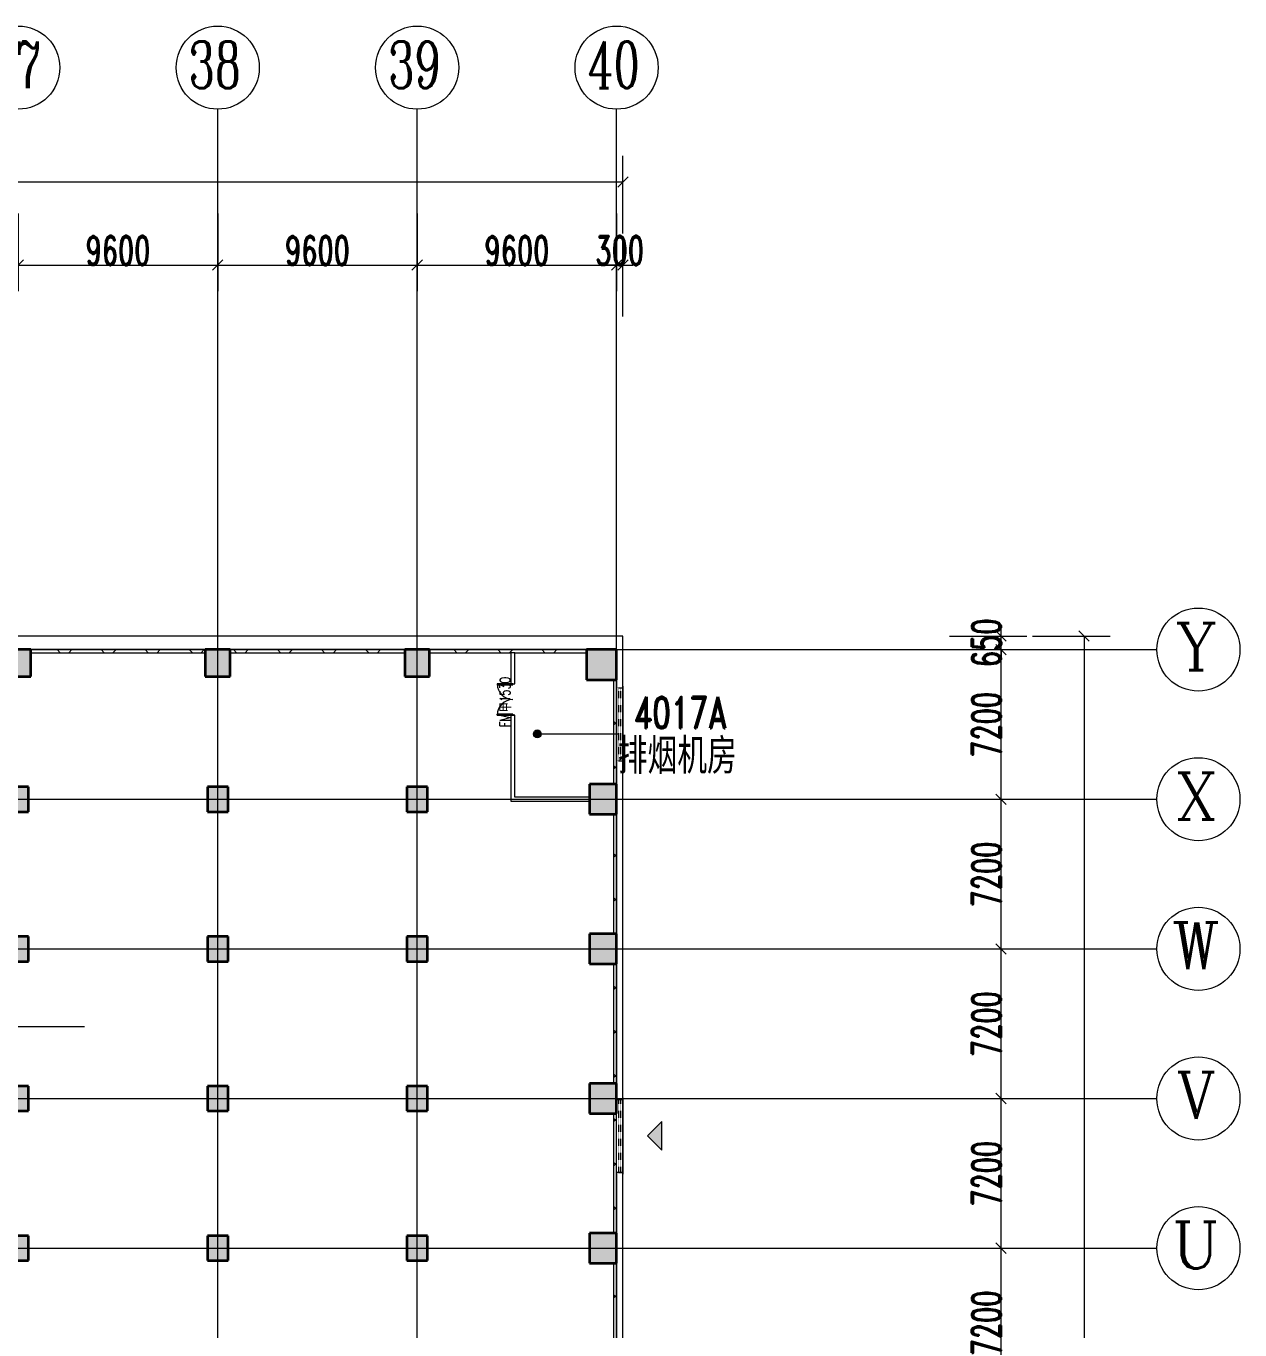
# Model space of a CAD drawing. Header units: millimetres. Extents: x -30000 to 430621, y -31706 to 192400.
# Drawn here: x 264375 to 322800, y 125666 to 188400 of the extents above; entities that cross this region are included whole.
import ezdxf

# ---------------------------------------------------------------- set-up
doc = ezdxf.new("R2010")
doc.units = ezdxf.units.MM
doc.linetypes.add('DASH-2', pattern=[1.6, 0.8, -0.8])
doc.linetypes.add('轴网线', pattern=[22.04, 18.38, -1.83, 0, -1.83])
doc.layers.get('0').update_dxf_attribs({"color": 8})
doc.layers.get('Defpoints').update_dxf_attribs({"color": 8})
for name, color, linetype, lineweight in [('A-ANNO-DIMS', 8, 'Continuous', 9), ('A-ANNO-NOTE', 8, 'Continuous', 5), ('A-AREA-IDEN', 8, 'Continuous', 9), ('A-DETL-GENF', 8, 'Continuous', 18), ('A-DOOR', 8, 'Continuous', 5), ('A-DOOR-IDEN', 8, 'Continuous', 9), ('A-DOOR-OPNG', 8, 'Continuous', 5), ('A-GLAZ', 8, 'Continuous', 5), ('A-WALL', 8, 'Continuous', 5), ('A-WALL-FNSH', 8, 'Continuous', 9), ('A-WALL-PATT', 8, 'Continuous', 9), ('G-IMPT', 8, 'Continuous', 5), ('S-COLS', 8, 'Continuous', 5), ('S-GRID', 8, 'Continuous', 9), ('S-GRID-IDEN', 8, 'Continuous', 9)]:
    doc.layers.add(name, color=color, linetype=linetype, lineweight=lineweight)
doc.styles.add('RomanC', font='romanc__.ttf', dxfattribs={"height": 2250})
doc.styles.add('RomanC_1', font='romanc__.ttf', dxfattribs={"width": 0.65, "height": 2250})
doc.styles.add('RomanD', font='romand__.ttf', dxfattribs={"width": 0.7, "height": 1500})
doc.styles.add('RomanD_1', font='romand__.ttf', dxfattribs={"width": 0.7, "height": 500})
doc.styles.add('RomanD_4', font='romand__.ttf', dxfattribs={"width": 0.65, "height": 1400})
doc.styles.add('仿宋_2', font='simfang.ttf', dxfattribs={"width": 0.7, "height": 1500})
doc.styles.add('微软雅黑', font='Microsoft YaHei.ttf', dxfattribs={"width": 0.7, "height": 500})
doc.dimstyles.new('第一_二道尺寸线', dxfattribs={"dimscale": 304.8, "dimtxt": 1405.004626, "dimasz": 1.64042, "dimexe": 4.10105, "dimexo": 0.0625, "dimgap": 0, "dimtad": 1, "dimdec": 0, "dimzin": 0, "dimdsep": 46, "dimtxsty": 'RomanD_4', "dimblk1": 'OBLIQUE', "dimblk2": 'OBLIQUE', "dimsah": 1, "dimcen": 0.09, "dimazin": 0, "dimtfac": 1, "dimtdec": 4, "dimtix": 1, "dimtmove": 0, "dimatfit": 3, "dimfxl": 8.2021, "dimfxlon": 1, "dimtvp": 1, "dimtolj": 1, "dimtzin": 0, "dimlwd": 18, "dimlwe": 18, "dimarcsym": 2})
pattern_1 = [(45, (-4e-09, 0), (-1060.66, 1060.66), []), (135, (-4e-09, 0), (-1060.66, -1060.66), [])]

# ---------------------------------------------------------------- blocks, each defined once
blk = doc.blocks.new('X-ST-F3-04-C-001_HLP2_rvt-1-LAY-4F-1_500-A')
at = {"layer": 'S-COLS', "true_color": 0xc0c0c0}
for points in [[(263500, 157100), (264600, 157100), (264600, 158400), (263400, 158400), (263400, 157100)], [(274200, 157100), (274200, 158400), (273000, 158400), (273000, 157100)], [(283800, 157100), (283800, 158400), (282600, 158400), (282600, 157100)], [(292650, 156950), (292800, 156950), (292800, 158400), (291350, 158400), (291350, 156950), (292455, 156950)], [(291500, 150475), (292800, 150475), (292800, 151925), (291500, 151925), (291500, 151100)], [(264500, 150600), (264500, 151800), (263500, 151800), (263500, 150600)], [(274100, 150600), (274100, 151800), (273100, 151800), (273100, 150600)], [(282700, 150600), (283700, 150600), (283700, 151800), (282700, 151800)], [(264500, 143400), (264500, 144600), (263500, 144600), (263500, 143400)], [(274100, 143400), (274100, 144600), (273100, 144600), (273100, 143400)], [(282700, 143400), (283700, 143400), (283700, 144600), (282700, 144600)], [(292800, 143275), (292800, 144725), (291500, 144725), (291500, 143275), (292686, 143275)], [(264500, 136200), (264500, 137400), (263500, 137400), (263500, 136200)], [(273100, 136200), (274100, 136200), (274100, 137400), (273100, 137400)], [(283300, 136200), (283700, 136200), (283700, 137400), (282700, 137400), (282700, 136200)], [(291500, 136075), (292800, 136075), (292800, 137525), (291500, 137525), (291500, 136760)], [(263500, 129000), (264500, 129000), (264500, 130200), (263500, 130200)], [(274100, 129000), (274100, 130200), (273100, 130200), (273100, 129000)], [(283700, 129000), (283700, 130200), (282700, 130200), (282700, 129000), (283300, 129000)], [(292800, 128875), (292800, 130325), (291500, 130325), (291500, 128875), (292753, 128875)]]:
    blk.add_hatch(color=9, dxfattribs=at).paths.add_polyline_path(points, flags=0)
at = {"layer": 'S-COLS', "color": 7, "lineweight": 35}
for p, q in [((264600, 158400), (263400, 158400)), ((264600, 157100), (264600, 158400)), ((274200, 158400), (273000, 158400)), ((273000, 158400), (273000, 157100)), ((274200, 157100), (274200, 158400)), ((283800, 158400), (282600, 158400)), ((282600, 158400), (282600, 157100)), ((283800, 157100), (283800, 158400)), ((292800, 158400), (291350, 158400)), ((291350, 158400), (291350, 156950)), ((292800, 156950), (292800, 158400)), ((263400, 157100), (264600, 157100)), ((273000, 157100), (274200, 157100)), ((282600, 157100), (283800, 157100)), ((291350, 156950), (292800, 156950)), ((292800, 151925), (291500, 151925)), ((291500, 151925), (291500, 150475)), ((292800, 150475), (292800, 151925)), ((264500, 151800), (263500, 151800)), ((264500, 150600), (264500, 151800)), ((274100, 151800), (273100, 151800)), ((273100, 151800), (273100, 150600)), ((274100, 150600), (274100, 151800)), ((283700, 151800), (282700, 151800)), ((282700, 151800), (282700, 150600)), ((283700, 150600), (283700, 151800)), ((263500, 150600), (264500, 150600)), ((273100, 150600), (274100, 150600)), ((282700, 150600), (283700, 150600)), ((291500, 150475), (292800, 150475)), ((264500, 144600), (263500, 144600)), ((264500, 143400), (264500, 144600)), ((274100, 144600), (273100, 144600)), ((273100, 144600), (273100, 143400)), ((274100, 143400), (274100, 144600)), ((283700, 144600), (282700, 144600)), ((282700, 144600), (282700, 143400)), ((283700, 143400), (283700, 144600)), ((292800, 144725), (291500, 144725)), ((291500, 144725), (291500, 143275)), ((292800, 143275), (292800, 144725)), ((263500, 143400), (264500, 143400)), ((273100, 143400), (274100, 143400)), ((282700, 143400), (283700, 143400)), ((291500, 143275), (292800, 143275)), ((264500, 137400), (263500, 137400)), ((264500, 136200), (264500, 137400)), ((274100, 137400), (273100, 137400)), ((273100, 137400), (273100, 136200)), ((274100, 136200), (274100, 137400)), ((283700, 137400), (282700, 137400)), ((282700, 137400), (282700, 136200)), ((283700, 136200), (283700, 137400)), ((292800, 137525), (291500, 137525)), ((291500, 137525), (291500, 136075)), ((292800, 136075), (292800, 137525)), ((263500, 136200), (264500, 136200)), ((273100, 136200), (274100, 136200)), ((282700, 136200), (283700, 136200)), ((291500, 136075), (292800, 136075)), ((264500, 130200), (263500, 130200)), ((264500, 129000), (264500, 130200)), ((274100, 130200), (273100, 130200)), ((273100, 130200), (273100, 129000)), ((274100, 129000), (274100, 130200)), ((283700, 130200), (282700, 130200)), ((282700, 130200), (282700, 129000)), ((283700, 129000), (283700, 130200)), ((292800, 130325), (291500, 130325)), ((291500, 130325), (291500, 128875)), ((292800, 128875), (292800, 130325)), ((263500, 129000), (264500, 129000)), ((273100, 129000), (274100, 129000)), ((282700, 129000), (283700, 129000)), ((291500, 128875), (292800, 128875))]:
    blk.add_line(p, q, dxfattribs=at)
blk = doc.blocks.new('双扇平开防火门_带观察窗 - FM甲1530-4642602-LAY-4F-1_500-A')
at = {"layer": 'A-DOOR'}
for p, q in [((-750, 0), (-750, 750)), ((-750, 750), (-710, 750)), ((-750, 750), (-750, 550)), ((-710, 750), (-750, 750)), ((-710, 750), (-710, 0)), ((-710, 550), (-710, 750)), ((750, 750), (710, 750)), ((710, 750), (710, 0)), ((750, 750), (710, 750)), ((710, 750), (710, 550)), ((750, 0), (750, 750)), ((750, 550), (750, 750)), ((-750, 550), (-750, 350)), ((-750, 350), (-750, 100)), ((-710, 0), (-750, 0)), ((-750, 0), (-710, 0)), ((-710, 350), (-710, 550)), ((-710, 0), (-710, 350)), ((710, 550), (710, 350)), ((710, 350), (710, 0)), ((710, 0), (750, 0)), ((710, 0), (750, 0)), ((750, 350), (750, 550)), ((750, 100), (750, 350))]:
    blk.add_line(p, q, dxfattribs=at)
for centre, start, end in [((-750, 0), 0, 90), ((750, 0), 90, 180)]:
    blk.add_arc(centre, 750, start, end, dxfattribs=at)
at = {"layer": 'A-DOOR-OPNG'}
for p, q in [((-750, 100), (-750, -100)), ((750, 100), (750, -100))]:
    blk.add_line(p, q, dxfattribs=at)
blk = doc.blocks.new('百叶窗-带贴面 - BYC3618-4660152-LAY-4F-1_500-A')
at = {"layer": 'A-GLAZ'}
for p, q in [((-1829, 250), (1851, 250)), ((1851, 250), (-1829, 250))]:
    blk.add_line(p, q, dxfattribs=at)
at = {"layer": 'A-GLAZ', "linetype": 'DASH-2'}
for p, q in [((-1749, -50), (-1749, 250)), ((1771, 250), (-1749, 250)), ((1771, 150), (-1749, 150)), ((1771, 50), (-1749, 50)), ((1771, -50), (1771, 250)), ((1771, -50), (-1749, -50))]:
    blk.add_line(p, q, dxfattribs=at)
blk = doc.blocks.new('分区-小比例 - 分区-小比例_dwg-3125162-LAY-4F-1_500-A')
at = {"layer": 'G-IMPT', "color": 9, "true_color": 0xbababa}
blk.add_line((268414, 168182), (272194, 168182), dxfattribs=at)
blk = doc.blocks.new('分区-小比例 - A-1058767-LAY-4F-1_500-A')
blk.add_blockref('分区-小比例 - 分区-小比例_dwg-3125162-LAY-4F-1_500-A', (5054, 3407))
blk = doc.blocks.new('轴网 - 宽度系数 0_65-670068-LAY-4F-1_500-A')
at = {"layer": 'S-GRID-IDEN'}
blk.add_circle((0, 0), 4, dxfattribs=at)
blk = doc.blocks.new('轴网 - 宽度系数 1_0-670626-LAY-4F-1_500-A')
at = {"layer": 'S-GRID-IDEN'}
blk.add_circle((0, 0), 4, dxfattribs=at)
blk = doc.blocks.new('_Oblique')
at = {"color": 0, "linetype": 'ByBlock', "lineweight": -2}
blk.add_line((-0.5, -0.5), (0.5, 0.5), dxfattribs=at)
blk = doc.blocks.new('DIMBLOCK68-LAY-4F-1_500-A')
at = {"layer": 'A-ANNO-DIMS', "color": 0, "lineweight": 18, "transparency": 16777216}
for p, q in [((264000, 179380.95), (264000, 175650)), ((273600, 179380.95), (273600, 175650)), ((264000, 176900), (273600, 176900))]:
    blk.add_line(p, q, dxfattribs=at)
at = {"layer": 'Defpoints', "color": 0, "transparency": 16777216}
for p in [(264000, 179400), (273600, 179400), (273600, 176900)]:
    blk.add_point(p, dxfattribs=at)
at = {"layer": 'A-ANNO-DIMS', "color": 0, "lineweight": 18, "transparency": 16777216, "xscale": 500.0000000000001, "yscale": 500.0000000000001, "zscale": 500.0000000000001, "rotation": 180}
blk.add_blockref('_Oblique', (264000, 176900), dxfattribs=at)
at = {"layer": 'A-ANNO-DIMS', "color": 0, "lineweight": 18, "transparency": 16777216, "xscale": 500.0000000000001, "yscale": 500.0000000000001, "zscale": 500.0000000000001}
blk.add_blockref('_Oblique', (273600, 176900), dxfattribs=at)
at = {"layer": 'A-ANNO-DIMS', "color": 0, "lineweight": 18, "transparency": 16777216, "insert": (268800, 177600), "char_height": 1400, "width": 3890.782, "attachment_point": 5, "style": 'RomanD_4'}
blk.add_mtext('\\A1;9600', dxfattribs=at)
blk = doc.blocks.new('DIMBLOCK69-LAY-4F-1_500-A')
at = {"layer": 'A-ANNO-DIMS', "color": 0, "lineweight": 18, "transparency": 16777216}
for p, q in [((273600, 179380.95), (273600, 175650)), ((283200, 179380.95), (283200, 175650)), ((273600, 176900), (283200, 176900))]:
    blk.add_line(p, q, dxfattribs=at)
at = {"layer": 'Defpoints', "color": 0, "transparency": 16777216}
for p in [(273600, 179400), (283200, 179400), (283200, 176900)]:
    blk.add_point(p, dxfattribs=at)
at = {"layer": 'A-ANNO-DIMS', "color": 0, "lineweight": 18, "transparency": 16777216, "xscale": 500.0000000000001, "yscale": 500.0000000000001, "zscale": 500.0000000000001, "rotation": 180}
blk.add_blockref('_Oblique', (273600, 176900), dxfattribs=at)
at = {"layer": 'A-ANNO-DIMS', "color": 0, "lineweight": 18, "transparency": 16777216, "xscale": 500.0000000000001, "yscale": 500.0000000000001, "zscale": 500.0000000000001}
blk.add_blockref('_Oblique', (283200, 176900), dxfattribs=at)
at = {"layer": 'A-ANNO-DIMS', "color": 0, "lineweight": 18, "transparency": 16777216, "insert": (278400, 177600), "char_height": 1400, "width": 3890.782, "attachment_point": 5, "style": 'RomanD_4'}
blk.add_mtext('\\A1;9600', dxfattribs=at)
blk = doc.blocks.new('DIMBLOCK70-LAY-4F-1_500-A')
at = {"layer": 'A-ANNO-DIMS', "color": 0, "lineweight": 18, "transparency": 16777216}
for p, q in [((283200, 179380.95), (283200, 175650)), ((292800, 179380.95), (292800, 175650)), ((283200, 176900), (292800, 176900))]:
    blk.add_line(p, q, dxfattribs=at)
at = {"layer": 'Defpoints', "color": 0, "transparency": 16777216}
for p in [(283200, 179400), (292800, 179400), (292800, 176900)]:
    blk.add_point(p, dxfattribs=at)
at = {"layer": 'A-ANNO-DIMS', "color": 0, "lineweight": 18, "transparency": 16777216, "xscale": 500.0000000000001, "yscale": 500.0000000000001, "zscale": 500.0000000000001, "rotation": 180}
blk.add_blockref('_Oblique', (283200, 176900), dxfattribs=at)
at = {"layer": 'A-ANNO-DIMS', "color": 0, "lineweight": 18, "transparency": 16777216, "xscale": 500.0000000000001, "yscale": 500.0000000000001, "zscale": 500.0000000000001}
blk.add_blockref('_Oblique', (292800, 176900), dxfattribs=at)
at = {"layer": 'A-ANNO-DIMS', "color": 0, "lineweight": 18, "transparency": 16777216, "insert": (288000, 177600), "char_height": 1400, "width": 3890.782, "attachment_point": 5, "style": 'RomanD_4'}
blk.add_mtext('\\A1;9600', dxfattribs=at)
blk = doc.blocks.new('DIMBLOCK71-LAY-4F-1_500-A')
at = {"layer": 'A-ANNO-DIMS', "color": 0, "lineweight": 18, "transparency": 16777216}
for p, q in [((292800, 179380.95), (292800, 175650)), ((293100, 174419.05), (293100, 178150)), ((292800, 176900), (292300, 176900)), ((292800, 176900), (293100, 176900)), ((293100, 176900), (293600, 176900))]:
    blk.add_line(p, q, dxfattribs=at)
at = {"layer": 'Defpoints', "color": 0, "transparency": 16777216}
for p in [(292800, 179400), (293100, 176900), (293100, 174400)]:
    blk.add_point(p, dxfattribs=at)
at = {"layer": 'A-ANNO-DIMS', "color": 0, "lineweight": 18, "transparency": 16777216, "xscale": 500.0000000000001, "yscale": 500.0000000000001, "zscale": 500.0000000000001}
blk.add_blockref('_Oblique', (292800, 176900), dxfattribs=at)
at = {"layer": 'A-ANNO-DIMS', "color": 0, "lineweight": 18, "transparency": 16777216, "xscale": 500.0000000000001, "yscale": 500.0000000000001, "zscale": 500.0000000000001, "rotation": 180}
blk.add_blockref('_Oblique', (293100, 176900), dxfattribs=at)
at = {"layer": 'A-ANNO-DIMS', "color": 0, "lineweight": 18, "transparency": 16777216, "insert": (292950, 177600), "char_height": 1400, "width": 2918.0865, "attachment_point": 5, "style": 'RomanD_4'}
blk.add_mtext('\\A1;300', dxfattribs=at)
blk = doc.blocks.new('DIMBLOCK90-LAY-4F-1_500-A')
at = {"layer": 'A-ANNO-DIMS', "color": 0, "lineweight": 18, "transparency": 16777216}
for p, q in [((308819.05, 129600), (312550, 129600)), ((311300, 122400), (311300, 129600)), ((308819.05, 122400), (312550, 122400))]:
    blk.add_line(p, q, dxfattribs=at)
at = {"layer": 'Defpoints', "color": 0, "transparency": 16777216}
for p in [(308800, 129600), (311300, 129600), (308800, 122400)]:
    blk.add_point(p, dxfattribs=at)
at = {"layer": 'A-ANNO-DIMS', "color": 0, "lineweight": 18, "transparency": 16777216, "xscale": 500.0000000000001, "yscale": 500.0000000000001, "zscale": 500.0000000000001}
for p, rotation in [((311300, 129600), 90), ((311300, 122400), 270)]:
    blk.add_blockref('_Oblique', p, dxfattribs=dict(at, rotation=rotation))
at = {"layer": 'A-ANNO-DIMS', "color": 0, "lineweight": 18, "transparency": 16777216, "insert": (310600, 126000), "char_height": 1400, "width": 3890.782, "attachment_point": 5, "rotation": 90, "style": 'RomanD_4'}
blk.add_mtext('\\A1;7200', dxfattribs=at)
blk = doc.blocks.new('DIMBLOCK91-LAY-4F-1_500-A')
at = {"layer": 'A-ANNO-DIMS', "color": 0, "lineweight": 18, "transparency": 16777216}
for p, q in [((308819.05, 136800), (312550, 136800)), ((311300, 129600), (311300, 136800)), ((308819.05, 129600), (312550, 129600))]:
    blk.add_line(p, q, dxfattribs=at)
at = {"layer": 'Defpoints', "color": 0, "transparency": 16777216}
for p in [(308800, 136800), (311300, 136800), (308800, 129600)]:
    blk.add_point(p, dxfattribs=at)
at = {"layer": 'A-ANNO-DIMS', "color": 0, "lineweight": 18, "transparency": 16777216, "xscale": 500.0000000000001, "yscale": 500.0000000000001, "zscale": 500.0000000000001}
for p, rotation in [((311300, 136800), 90), ((311300, 129600), 270)]:
    blk.add_blockref('_Oblique', p, dxfattribs=dict(at, rotation=rotation))
at = {"layer": 'A-ANNO-DIMS', "color": 0, "lineweight": 18, "transparency": 16777216, "insert": (310600, 133200), "char_height": 1400, "width": 3890.782, "attachment_point": 5, "rotation": 90, "style": 'RomanD_4'}
blk.add_mtext('\\A1;7200', dxfattribs=at)
blk = doc.blocks.new('DIMBLOCK92-LAY-4F-1_500-A')
at = {"layer": 'A-ANNO-DIMS', "color": 0, "lineweight": 18, "transparency": 16777216}
for p, q in [((308819.05, 144000), (312550, 144000)), ((311300, 136800), (311300, 144000)), ((308819.05, 136800), (312550, 136800))]:
    blk.add_line(p, q, dxfattribs=at)
at = {"layer": 'Defpoints', "color": 0, "transparency": 16777216}
for p in [(308800, 144000), (311300, 144000), (308800, 136800)]:
    blk.add_point(p, dxfattribs=at)
at = {"layer": 'A-ANNO-DIMS', "color": 0, "lineweight": 18, "transparency": 16777216, "xscale": 500.0000000000001, "yscale": 500.0000000000001, "zscale": 500.0000000000001}
for p, rotation in [((311300, 144000), 90), ((311300, 136800), 270)]:
    blk.add_blockref('_Oblique', p, dxfattribs=dict(at, rotation=rotation))
at = {"layer": 'A-ANNO-DIMS', "color": 0, "lineweight": 18, "transparency": 16777216, "insert": (310600, 140400), "char_height": 1400, "width": 3890.782, "attachment_point": 5, "rotation": 90, "style": 'RomanD_4'}
blk.add_mtext('\\A1;7200', dxfattribs=at)
blk = doc.blocks.new('DIMBLOCK93-LAY-4F-1_500-A')
at = {"layer": 'A-ANNO-DIMS', "color": 0, "lineweight": 18, "transparency": 16777216}
for p, q in [((308819.05, 151200), (312550, 151200)), ((311300, 144000), (311300, 151200)), ((308819.05, 144000), (312550, 144000))]:
    blk.add_line(p, q, dxfattribs=at)
at = {"layer": 'Defpoints', "color": 0, "transparency": 16777216}
for p in [(308800, 151200), (311300, 151200), (308800, 144000)]:
    blk.add_point(p, dxfattribs=at)
at = {"layer": 'A-ANNO-DIMS', "color": 0, "lineweight": 18, "transparency": 16777216, "xscale": 500.0000000000001, "yscale": 500.0000000000001, "zscale": 500.0000000000001}
for p, rotation in [((311300, 151200), 90), ((311300, 144000), 270)]:
    blk.add_blockref('_Oblique', p, dxfattribs=dict(at, rotation=rotation))
at = {"layer": 'A-ANNO-DIMS', "color": 0, "lineweight": 18, "transparency": 16777216, "insert": (310600, 147600), "char_height": 1400, "width": 3890.782, "attachment_point": 5, "rotation": 90, "style": 'RomanD_4'}
blk.add_mtext('\\A1;7200', dxfattribs=at)
blk = doc.blocks.new('DIMBLOCK94-LAY-4F-1_500-A')
at = {"layer": 'A-ANNO-DIMS', "color": 0, "lineweight": 18, "transparency": 16777216}
for p, q in [((308819.05, 158400), (312550, 158400)), ((311300, 151200), (311300, 158400)), ((308819.05, 151200), (312550, 151200))]:
    blk.add_line(p, q, dxfattribs=at)
at = {"layer": 'Defpoints', "color": 0, "transparency": 16777216}
for p in [(308800, 158400), (311300, 158400), (308800, 151200)]:
    blk.add_point(p, dxfattribs=at)
at = {"layer": 'A-ANNO-DIMS', "color": 0, "lineweight": 18, "transparency": 16777216, "xscale": 500.0000000000001, "yscale": 500.0000000000001, "zscale": 500.0000000000001}
for p, rotation in [((311300, 158400), 90), ((311300, 151200), 270)]:
    blk.add_blockref('_Oblique', p, dxfattribs=dict(at, rotation=rotation))
at = {"layer": 'A-ANNO-DIMS', "color": 0, "lineweight": 18, "transparency": 16777216, "insert": (310600, 154800), "char_height": 1400, "width": 3890.782, "attachment_point": 5, "rotation": 90, "style": 'RomanD_4'}
blk.add_mtext('\\A1;7200', dxfattribs=at)
blk = doc.blocks.new('DIMBLOCK95-LAY-4F-1_500-A')
at = {"layer": 'A-ANNO-DIMS', "color": 0, "lineweight": 18, "transparency": 16777216}
for p, q in [((311300, 159050), (311300, 159550)), ((308819.05, 159050), (312550, 159050)), ((311300, 158400), (311300, 159050)), ((308819.05, 158400), (312550, 158400)), ((311300, 158400), (311300, 157900))]:
    blk.add_line(p, q, dxfattribs=at)
at = {"layer": 'Defpoints', "color": 0, "transparency": 16777216}
for p in [(308800, 159050), (311300, 159050), (308800, 158400)]:
    blk.add_point(p, dxfattribs=at)
at = {"layer": 'A-ANNO-DIMS', "color": 0, "lineweight": 18, "transparency": 16777216, "xscale": 500.0000000000001, "yscale": 500.0000000000001, "zscale": 500.0000000000001}
for p, rotation in [((311300, 159050), 270), ((311300, 158400), 90)]:
    blk.add_blockref('_Oblique', p, dxfattribs=dict(at, rotation=rotation))
at = {"layer": 'A-ANNO-DIMS', "color": 0, "lineweight": 18, "transparency": 16777216, "insert": (310600, 158725), "char_height": 1400, "width": 2918.0865, "attachment_point": 5, "rotation": 90, "style": 'RomanD_4'}
blk.add_mtext('\\A1;650', dxfattribs=at)
blk = doc.blocks.new('DIMBLOCK96-LAY-4F-1_500-A')
at = {"layer": 'A-ANNO-DIMS', "color": 0, "lineweight": 18, "transparency": 16777216}
for p, q in [((312819.05, 159050), (316550, 159050)), ((315300, 159050), (315300, -650)), ((312819.05, -650), (316550, -650))]:
    blk.add_line(p, q, dxfattribs=at)
at = {"layer": 'Defpoints', "color": 0, "transparency": 16777216}
for p in [(312800, 159050), (312800, -650), (315300, -650)]:
    blk.add_point(p, dxfattribs=at)
at = {"layer": 'A-ANNO-DIMS', "color": 0, "lineweight": 18, "transparency": 16777216, "xscale": 500.0000000000001, "yscale": 500.0000000000001, "zscale": 500.0000000000001}
for p, rotation in [((315300, 159050), 90), ((315300, -650), 270)]:
    blk.add_blockref('_Oblique', p, dxfattribs=dict(at, rotation=rotation))
at = {"layer": 'A-ANNO-DIMS', "color": 0, "lineweight": 18, "transparency": 16777216, "insert": (314600, 79200), "char_height": 1400, "width": 5836.1731, "attachment_point": 5, "rotation": 90, "style": 'RomanD_4'}
blk.add_mtext('\\A1;159700', dxfattribs=at)
blk = doc.blocks.new('DIMBLOCK98-LAY-4F-1_500-A')
at = {"layer": 'A-ANNO-DIMS', "color": 0, "lineweight": 18, "transparency": 16777216}
for p, q in [((-300, 178419.05), (-300, 182150)), ((293100, 178419.05), (293100, 182150)), ((-300, 180900), (293100, 180900))]:
    blk.add_line(p, q, dxfattribs=at)
at = {"layer": 'Defpoints', "color": 0, "transparency": 16777216}
for p in [(293100, 180900), (-300, 178400), (293100, 178400)]:
    blk.add_point(p, dxfattribs=at)
at = {"layer": 'A-ANNO-DIMS', "color": 0, "lineweight": 18, "transparency": 16777216, "xscale": 500.0000000000001, "yscale": 500.0000000000001, "zscale": 500.0000000000001, "rotation": 180}
blk.add_blockref('_Oblique', (-300, 180900), dxfattribs=at)
at = {"layer": 'A-ANNO-DIMS', "color": 0, "lineweight": 18, "transparency": 16777216, "xscale": 500.0000000000001, "yscale": 500.0000000000001, "zscale": 500.0000000000001}
blk.add_blockref('_Oblique', (293100, 180900), dxfattribs=at)
at = {"layer": 'A-ANNO-DIMS', "color": 0, "lineweight": 18, "transparency": 16777216, "insert": (146400, 181600), "char_height": 1400, "width": 5836.1731, "attachment_point": 5, "style": 'RomanD_4'}
blk.add_mtext('\\A1;293400', dxfattribs=at)

msp = doc.modelspace()

# ---------------------------------------------------------------- hatches: boundary and pattern name
at = {"layer": 'A-ANNO-NOTE'}
msp.add_hatch(color=256, dxfattribs=at).paths.add_polyline_path([(294970, 134310.7), (294970, 135689.3), (294280.7, 135000)], flags=0)
at = {"layer": 'A-AREA-IDEN', "lineweight": 18}
h = msp.add_hatch(color=256, dxfattribs=at)
edge = h.paths.add_edge_path(flags=0)
edge.add_arc((288985.6, 154345.8), 187.5, 0, 360)
at = {"layer": 'A-WALL-PATT', "lineweight": 5}
h = msp.add_hatch(dxfattribs=at)
h.set_pattern_fill('FP_13', color=256, style=0, pattern_type=2)
h.set_pattern_definition(pattern_1)
h.paths.add_polyline_path([(264600, 158250), (273000, 158250), (273000, 158400), (264600, 158396.8)], flags=0)
h.paths.add_polyline_path([(291350, 158250), (291350, 158400), (283800, 158400), (283800, 158250), (291294.8, 158250)], flags=0)
h.paths.add_polyline_path([(274200, 158250), (282600, 158250), (282600, 158400), (274200, 158400), (274200, 158335.8)], flags=0)
h = msp.add_hatch(dxfattribs=at)
h.set_pattern_fill('FP_13', color=256, style=0, pattern_type=2)
h.set_pattern_definition(pattern_1)
h.paths.add_polyline_path([(292800, 118700.5), (292800, 121675), (292650, 121675), (292650, 118700.5), (292734.9, 118700.5)], flags=0)
h.paths.add_polyline_path([(292650, 123125), (292800, 123125), (292800, 128875), (292650, 128875)], flags=0)
h.paths.add_polyline_path([(292800, 130325), (292800, 136075), (292650, 136075), (292650, 130325), (292746.2, 130325)], flags=0)
h.paths.add_polyline_path([(292712.8, 137525), (292800, 137525), (292800, 143275), (292650, 143275), (292650, 137525)], flags=0)
h.paths.add_polyline_path([(292650, 144725), (292800, 144725), (292800, 150475), (292650, 150475)], flags=0)
h.paths.add_polyline_path([(292663.5, 151925), (292800, 151925), (292800, 156950), (292650, 156950), (292650, 151925)], flags=0)

# ---------------------------------------------------------------- linework, layer by layer
at = {"layer": 'A-ANNO-NOTE', "lineweight": 18}
for p, q in [((294970, 135689.3), (294280.7, 135000)), ((294970, 134310.7), (294970, 135689.3)), ((294280.7, 135000), (294970, 134310.7))]:
    msp.add_line(p, q, dxfattribs=at)
at = {"layer": 'A-AREA-IDEN', "lineweight": 18}
msp.add_line((288985.6, 154345.8), (292856, 154345.8), dxfattribs=at)
msp.add_circle((288985.6, 154345.8), 187.5, dxfattribs=at)
at = {"layer": 'A-WALL', "lineweight": 9}
for p, q in [((273000, 158400), (264600, 158400)), ((264600, 158250), (273000, 158250)), ((282600, 158400), (274200, 158400)), ((274200, 158250), (282600, 158250)), ((291350, 158400), (283800, 158400)), ((283800, 158250), (287700, 158250)), ((287700, 158250), (287700, 156750)), ((287900, 158250), (291350, 158250)), ((287900, 156750), (287900, 158250)), ((292650, 156950), (292650, 151925)), ((292800, 151925), (292800, 156950)), ((287700, 156750), (287900, 156750)), ((287900, 155250), (287700, 155250)), ((287700, 155250), (287700, 151100)), ((287900, 151300), (287900, 155250)), ((291500, 151300), (287900, 151300)), ((287700, 151100), (291500, 151100)), ((292650, 150475), (292650, 144725)), ((292800, 144725), (292800, 150475)), ((292650, 143275), (292650, 137525)), ((292800, 137525), (292800, 143275)), ((292650, 136075), (292650, 130325)), ((292800, 130325), (292800, 136075)), ((292650, 128875), (292650, 123125)), ((292800, 123125), (292800, 128875))]:
    msp.add_line(p, q, dxfattribs=at)
at = {"layer": 'A-WALL'}
for p, q in [((287900, 158250), (287700, 158250)), ((293100, 136760), (293100, 133240))]:
    msp.add_line(p, q, dxfattribs=at)
at = {"layer": 'A-WALL-FNSH', "lineweight": 5}
for p, q in [((293100, 159050), (253400, 159050)), ((293100, 136760), (293100, 159050)), ((264600, 158400), (273000, 158400)), ((274200, 158400), (282600, 158400)), ((283800, 158400), (291350, 158400)), ((292800, 156950), (292800, 151925)), ((292800, 150475), (292800, 144725)), ((292800, 143275), (292800, 137525)), ((292800, 136760), (293100, 136760)), ((293100, 133240), (292800, 133240)), ((292800, 133240), (292800, 130325)), ((293100, 100760), (293100, 133240)), ((292800, 128875), (292800, 123125))]:
    msp.add_line(p, q, dxfattribs=at)
at = {"layer": 'S-GRID'}
for p, q in [((273600, 174400), (273600, 184400)), ((283200, 174400), (283200, 184400)), ((292800, 174400), (292800, 184400)), ((308800, 158400), (318800, 158400)), ((308800, 151200), (318800, 151200)), ((308800, 144000), (318800, 144000)), ((308800, 136800), (318800, 136800)), ((308800, 129600), (318800, 129600))]:
    msp.add_line(p, q, dxfattribs=at)
at = {"layer": 'S-GRID', "linetype": '轴网线'}
for p, q in [((273600, -17706.2), (273600, 174400)), ((283200, -17706.2), (283200, 174400)), ((292800, -17706.2), (292800, 174400)), ((-16000, 158400), (308800, 158400)), ((-16000, 151200), (308800, 151200)), ((-16000, 144000), (308800, 144000)), ((-16000, 136800), (308800, 136800)), ((-16000, 129600), (308800, 129600))]:
    msp.add_line(p, q, dxfattribs=at)

# ---------------------------------------------------------------- block references
at = {"lineweight": 5}
msp.add_blockref('X-ST-F3-04-C-001_HLP2_rvt-1-LAY-4F-1_500-A', (0, 0), dxfattribs=at)
at = {"layer": 'A-DETL-GENF', "lineweight": 5}
msp.add_blockref('分区-小比例 - A-1058767-LAY-4F-1_500-A', (-10056.6, -31326.9), dxfattribs=at)
at = {"layer": 'A-DOOR', "rotation": 90}
msp.add_blockref('双扇平开防火门_带观察窗 - FM甲1530-4642602-LAY-4F-1_500-A', (287800, 156000), dxfattribs=at)
at = {"layer": 'A-GLAZ', "rotation": 269.9999999999996}
for p in [(292850, 154811.4), (292850, 135011.4)]:
    msp.add_blockref('百叶窗-带贴面 - BYC3618-4660152-LAY-4F-1_500-A', p, dxfattribs=at)
at = {"layer": 'S-GRID-IDEN', "xscale": 499.9999999999995, "yscale": 499.9999999999995, "zscale": 499.9999999999995}
for p in [(264000, 186400), (273600, 186400), (283200, 186400), (292800, 186400)]:
    msp.add_blockref('轴网 - 宽度系数 0_65-670068-LAY-4F-1_500-A', p, dxfattribs=at)
at = {"layer": 'S-GRID-IDEN', "xscale": 499.9999999999995, "yscale": 499.9999999999995, "zscale": 499.9999999999995, "rotation": 269.9999999999994}
for p in [(320800, 158400), (320800, 151200), (320800, 144000), (320800, 136800), (320800, 129600)]:
    msp.add_blockref('轴网 - 宽度系数 1_0-670626-LAY-4F-1_500-A', p, dxfattribs=at)

# ---------------------------------------------------------------- texts
at = {"layer": 'A-AREA-IDEN', "char_height": 1500, "attachment_point": 1}
for s, insert, width, style in [('4017A', (293614.3, 156119.5), 6032.698, 'RomanD'), ('排烟机房', (292856, 154085.3), 7856.537, '仿宋_2')]:
    msp.add_mtext(s, dxfattribs=dict(at, insert=insert, width=width, style=style))
at = {"layer": 'A-DOOR-IDEN', "char_height": 500, "attachment_point": 1, "rotation": 90}
for s, insert, width, style in [('1530', (287181.8, 155879), 1683.544, 'RomanD_1'), ('\\f微软雅黑|b0|i0|c134|p34|;\\W.7;甲', (287181.8, 155392.8), 589.24, '微软雅黑'), ('FM', (287181.8, 154675.1), 869.831, 'RomanD_1')]:
    msp.add_mtext(s, dxfattribs=dict(at, insert=insert, width=width, style=style))
at = {"layer": 'S-GRID-IDEN', "char_height": 2250, "attachment_point": 1}
for s, insert, width, style in [('37', (262605.5, 187664.7), 3335.02, 'RomanC_1'), ('38', (272205.5, 187664.7), 3335.02, 'RomanC_1'), ('39', (281805.5, 187664.7), 3335.02, 'RomanC_1'), ('40', (291405.5, 187664.7), 3335.02, 'RomanC_1'), ('\\fRomanC|b0|i0|c134|p2|;Y', (319681, 159667), 2685.653, 'RomanC'), ('\\fRomanC|b0|i0|c134|p2|;X', (319731, 152467), 2565.4, 'RomanC'), ('\\fRomanC|b0|i0|c134|p2|;W', (319516, 145267), 3086.497, 'RomanC'), ('\\fRomanC|b0|i0|c134|p2|;V', (319731, 138067), 2565.4, 'RomanC'), ('\\fRomanC|b0|i0|c134|p2|;U', (319516, 130867), 3086.497, 'RomanC')]:
    msp.add_mtext(s, dxfattribs=dict(at, insert=insert, width=width, style=style))

# ---------------------------------------------------------------- dimensions: what is measured, and where the dimension line sits
at = {"layer": 'A-ANNO-DIMS', "lineweight": 18}
for base, p1, p2, override, picture, middle in [((293100, 180900), (-300, 178400), (293100, 178400), {"dimpost": '<>', "dimfxl": 293400}, 'DIMBLOCK98-LAY-4F-1_500-A', (146400, 181600)), ((273600, 176900), (264000, 179400), (273600, 179400), {"dimpost": '<>', "dimfxl": 9600}, 'DIMBLOCK68-LAY-4F-1_500-A', (268800, 177600)), ((283200, 176900), (273600, 179400), (283200, 179400), {"dimpost": '<>', "dimfxl": 9600}, 'DIMBLOCK69-LAY-4F-1_500-A', (278400, 177600)), ((292800, 176900), (283200, 179400), (292800, 179400), {"dimpost": '<>', "dimfxl": 9600}, 'DIMBLOCK70-LAY-4F-1_500-A', (288000, 177600)), ((293100, 176900), (292800, 179400), (293100, 174400), {"dimpost": '<>', "dimfxl": 5008.991915}, 'DIMBLOCK71-LAY-4F-1_500-A', (292950, 177600))]:
    dim = msp.add_linear_dim(base=base, p1=p1, p2=p2, dimstyle='第一_二道尺寸线', override=override, dxfattribs=at)
    dim.commit()
    dim.dimension.update_dxf_attribs({"geometry": picture, "text_midpoint": middle})
for base, p1, p2, override, picture, middle in [((311300, 159050), (308800, 158400), (308800, 159050), {"dimpost": '<>', "dimfxl": 650}, 'DIMBLOCK95-LAY-4F-1_500-A', (310600, 158725)), ((315300, -650), (312800, 159050), (312800, -650), {"dimpost": '<>', "dimfxl": 159700}, 'DIMBLOCK96-LAY-4F-1_500-A', (314600, 79200)), ((311300, 158400), (308800, 151200), (308800, 158400), {"dimpost": '<>', "dimfxl": 7200}, 'DIMBLOCK94-LAY-4F-1_500-A', (310600, 154800)), ((311300, 151200), (308800, 144000), (308800, 151200), {"dimpost": '<>', "dimfxl": 7200}, 'DIMBLOCK93-LAY-4F-1_500-A', (310600, 147600)), ((311300, 144000), (308800, 136800), (308800, 144000), {"dimpost": '<>', "dimfxl": 7200}, 'DIMBLOCK92-LAY-4F-1_500-A', (310600, 140400)), ((311300, 136800), (308800, 129600), (308800, 136800), {"dimpost": '<>', "dimfxl": 7200}, 'DIMBLOCK91-LAY-4F-1_500-A', (310600, 133200)), ((311300, 129600), (308800, 122400), (308800, 129600), {"dimpost": '<>', "dimfxl": 7200}, 'DIMBLOCK90-LAY-4F-1_500-A', (310600, 126000))]:
    dim = msp.add_linear_dim(base=base, p1=p1, p2=p2, angle=90, dimstyle='第一_二道尺寸线', override=override, dxfattribs=at)
    dim.commit()
    dim.dimension.update_dxf_attribs({"geometry": picture, "text_midpoint": middle})

doc.saveas('drawing.dxf')
